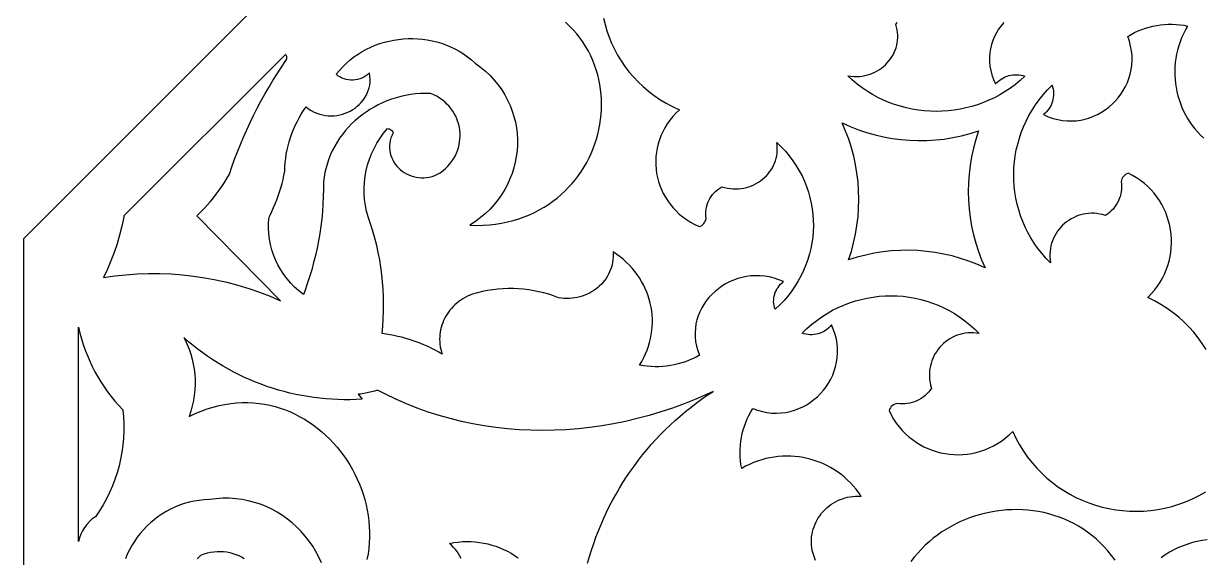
# Model space of a CAD drawing. Extents: x -350 to 350, y -250 to 250.
# Drawn here: x -294 to -208, y 53.5 to 92.5 of the extents above; entities that cross this region are included whole.
import ezdxf

# ---------------------------------------------------------------- set-up
doc = ezdxf.new("R2010")
doc.units = 0
doc.layers.add('BITMAP_LAYER', color=18, linetype='CONTINUOUS')
doc.layers.add('LAYER_2', color=174, linetype='CONTINUOUS')

msp = doc.modelspace()

# ---------------------------------------------------------------- linework, layer by layer
at = {"layer": 'BITMAP_LAYER'}
for points in [[(-251.688, 92.897), (-251.58, 92.429), (-251.448, 91.967), (-251.29, 91.512), (-251.108, 91.065), (-250.902, 90.628), (-250.672, 90.2), (-250.418, 89.784), (-250.141, 89.38), (-249.842, 88.989), (-249.519, 88.612), (-249.174, 88.25), (-248.808, 87.904), (-248.419, 87.575), (-248.009, 87.264), (-247.578, 86.972), (-247.126, 86.7), (-246.654, 86.448), (-246.161, 86.219), (-246.416, 85.974), (-246.65, 85.718), (-246.863, 85.454), (-247.055, 85.181), (-247.228, 84.901), (-247.38, 84.614), (-247.512, 84.322), (-247.624, 84.025), (-247.716, 83.724), (-247.789, 83.419), (-247.843, 83.113), (-247.877, 82.805), (-247.892, 82.496), (-247.887, 82.188), (-247.864, 81.882), (-247.823, 81.577), (-247.762, 81.275), (-247.683, 80.977), (-247.586, 80.684), (-247.471, 80.396), (-247.338, 80.115), (-247.187, 79.84), (-247.018, 79.574), (-246.832, 79.317), (-246.628, 79.07), (-246.407, 78.834), (-246.168, 78.609), (-245.913, 78.396), (-245.641, 78.197), (-245.352, 78.012), (-245.047, 77.842), (-244.725, 77.688), (-244.626, 77.727), (-244.536, 77.778), (-244.454, 77.839), (-244.382, 77.911), (-244.321, 77.99), (-244.273, 78.078), (-244.237, 78.171), (-244.215, 78.27), (-244.236, 78.442), (-244.244, 78.613), (-244.238, 78.784), (-244.219, 78.952), (-244.187, 79.118), (-244.142, 79.281), (-244.085, 79.44), (-244.016, 79.594), (-243.935, 79.744), (-243.843, 79.888), (-243.74, 80.025), (-243.626, 80.156), (-243.502, 80.279), (-243.367, 80.394), (-243.223, 80.5), (-243.069, 80.596), (-242.863, 80.538), (-242.658, 80.493), (-242.454, 80.463), (-242.251, 80.445), (-242.05, 80.441), (-241.851, 80.45), (-241.655, 80.471), (-241.462, 80.503), (-241.273, 80.547), (-241.088, 80.603), (-240.908, 80.669), (-240.733, 80.745), (-240.564, 80.831), (-240.401, 80.927), (-240.244, 81.032), (-240.095, 81.145), (-239.953, 81.267), (-239.82, 81.397), (-239.695, 81.535), (-239.578, 81.68), (-239.472, 81.831), (-239.375, 81.989), (-239.289, 82.154), (-239.214, 82.323), (-239.15, 82.498), (-239.099, 82.678), (-239.059, 82.863), (-239.033, 83.051), (-239.019, 83.244), (-239.02, 83.439), (-239.035, 83.638), (-239.065, 83.839), (-238.737, 83.52), (-238.43, 83.19), (-238.145, 82.848), (-237.881, 82.496), (-237.639, 82.134), (-237.418, 81.763), (-237.219, 81.385), (-237.041, 80.999), (-236.885, 80.606), (-236.75, 80.209), (-236.636, 79.806), (-236.544, 79.399), (-236.473, 78.989), (-236.423, 78.577), (-236.395, 78.163), (-236.388, 77.748), (-236.403, 77.334), (-236.439, 76.92), (-236.496, 76.507), (-236.574, 76.098), (-236.674, 75.691), (-236.796, 75.288), (-236.938, 74.89), (-237.102, 74.498), (-237.287, 74.112), (-237.494, 73.733), (-237.721, 73.362), (-237.97, 73), (-238.24, 72.648), (-238.532, 72.306), (-238.845, 71.975), (-239.179, 71.657), (-239.224, 71.793), (-239.256, 71.931), (-239.278, 72.07), (-239.287, 72.209), (-239.285, 72.348), (-239.272, 72.485), (-239.248, 72.621), (-239.212, 72.755), (-239.166, 72.886), (-239.11, 73.014), (-239.043, 73.137), (-238.967, 73.256), (-238.88, 73.37), (-238.783, 73.477), (-238.677, 73.579), (-238.562, 73.673), (-238.905, 73.815), (-239.25, 73.929), (-239.594, 74.014), (-239.937, 74.071), (-240.277, 74.102), (-240.614, 74.108), (-240.947, 74.089), (-241.274, 74.046), (-241.594, 73.98), (-241.907, 73.892), (-242.211, 73.784), (-242.505, 73.655), (-242.788, 73.508), (-243.059, 73.342), (-243.317, 73.159), (-243.562, 72.959), (-243.791, 72.745), (-244.004, 72.515), (-244.2, 72.273), (-244.377, 72.017), (-244.535, 71.75), (-244.673, 71.472), (-244.789, 71.185), (-244.883, 70.888), (-244.954, 70.583), (-244.999, 70.272), (-245.019, 69.954), (-245.012, 69.631), (-244.978, 69.304), (-244.914, 68.973), (-244.821, 68.64), (-244.697, 68.306), (-244.945, 68.169), (-245.199, 68.044), (-245.458, 67.931), (-245.722, 67.83), (-245.99, 67.741), (-246.261, 67.664), (-246.536, 67.6), (-246.813, 67.548), (-247.092, 67.509), (-247.373, 67.482), (-247.656, 67.468), (-247.939, 67.466), (-248.222, 67.478), (-248.505, 67.502), (-248.787, 67.539), (-249.068, 67.589), (-248.908, 67.856), (-248.763, 68.126), (-248.633, 68.401), (-248.519, 68.679), (-248.419, 68.959), (-248.335, 69.242), (-248.265, 69.527), (-248.21, 69.813), (-248.169, 70.1), (-248.143, 70.388), (-248.132, 70.675), (-248.134, 70.962), (-248.151, 71.248), (-248.182, 71.532), (-248.226, 71.814), (-248.285, 72.094), (-248.357, 72.371), (-248.442, 72.644), (-248.541, 72.914), (-248.654, 73.179), (-248.779, 73.439), (-248.918, 73.694), (-249.07, 73.942), (-249.234, 74.185), (-249.412, 74.421), (-249.602, 74.649), (-249.804, 74.87), (-250.019, 75.082), (-250.247, 75.286), (-250.486, 75.48), (-250.738, 75.665), (-251.002, 75.839), (-250.993, 75.646), (-250.996, 75.456), (-251.011, 75.268), (-251.038, 75.084), (-251.075, 74.904), (-251.124, 74.727), (-251.183, 74.555), (-251.251, 74.387), (-251.33, 74.224), (-251.418, 74.066), (-251.515, 73.913), (-251.62, 73.767), (-251.734, 73.626), (-251.856, 73.491), (-251.985, 73.364), (-252.121, 73.243), (-252.264, 73.129), (-252.414, 73.023), (-252.57, 72.925), (-252.731, 72.835), (-252.898, 72.753), (-253.069, 72.68), (-253.246, 72.617), (-253.426, 72.562), (-253.611, 72.517), (-253.799, 72.483), (-253.991, 72.458), (-254.185, 72.444), (-254.381, 72.441), (-254.58, 72.449), (-254.781, 72.468), (-254.982, 72.5), (-255.335, 72.631), (-255.691, 72.748), (-256.052, 72.851), (-256.416, 72.939), (-256.784, 73.013), (-257.154, 73.072), (-257.526, 73.117), (-257.899, 73.148), (-258.274, 73.164), (-258.65, 73.166), (-259.025, 73.152), (-259.401, 73.125), (-259.775, 73.082), (-260.149, 73.025), (-260.52, 72.954), (-260.89, 72.867), (-261.081, 72.814), (-261.266, 72.752), (-261.446, 72.682), (-261.62, 72.604), (-261.789, 72.518), (-261.951, 72.424), (-262.107, 72.324), (-262.257, 72.216), (-262.4, 72.102), (-262.536, 71.982), (-262.666, 71.856), (-262.788, 71.724), (-262.903, 71.587), (-263.011, 71.445), (-263.11, 71.298), (-263.202, 71.147), (-263.286, 70.992), (-263.362, 70.833), (-263.43, 70.671), (-263.488, 70.506), (-263.539, 70.337), (-263.58, 70.167), (-263.612, 69.994), (-263.635, 69.819), (-263.648, 69.642), (-263.652, 69.465), (-263.646, 69.286), (-263.63, 69.107), (-263.604, 68.927), (-263.568, 68.748), (-263.521, 68.568), (-263.464, 68.389), (-263.715, 68.535), (-263.969, 68.674), (-264.228, 68.806), (-264.49, 68.931), (-264.755, 69.049), (-265.024, 69.16), (-265.295, 69.265), (-265.57, 69.362), (-265.847, 69.452), (-266.127, 69.535), (-266.41, 69.611), (-266.694, 69.679), (-266.981, 69.74), (-267.27, 69.794), (-267.561, 69.84), (-267.853, 69.879), (-267.8, 70.42), (-267.762, 70.96), (-267.74, 71.501), (-267.734, 72.041), (-267.743, 72.581), (-267.768, 73.12), (-267.809, 73.658), (-267.864, 74.195), (-267.936, 74.729), (-268.022, 75.262), (-268.124, 75.792), (-268.242, 76.319), (-268.374, 76.844), (-268.522, 77.365), (-268.685, 77.883), (-268.864, 78.397), (-268.981, 78.817), (-269.069, 79.24), (-269.129, 79.666), (-269.161, 80.092), (-269.165, 80.518), (-269.142, 80.943), (-269.091, 81.365), (-269.014, 81.783), (-268.909, 82.196), (-268.778, 82.604), (-268.621, 83.003), (-268.438, 83.394), (-268.229, 83.776), (-267.994, 84.146), (-267.735, 84.504), (-267.45, 84.849), (-267.383, 84.836), (-267.318, 84.816), (-267.258, 84.788), (-267.202, 84.754), (-267.15, 84.713), (-267.105, 84.667), (-267.065, 84.615), (-267.033, 84.558), (-267.126, 84.365), (-267.2, 84.172), (-267.254, 83.98), (-267.29, 83.789), (-267.307, 83.601), (-267.308, 83.416), (-267.291, 83.234), (-267.259, 83.056), (-267.212, 82.883), (-267.15, 82.715), (-267.075, 82.553), (-266.987, 82.398), (-266.886, 82.25), (-266.775, 82.109), (-266.652, 81.977), (-266.519, 81.854), (-266.377, 81.741), (-266.227, 81.638), (-266.068, 81.546), (-265.902, 81.465), (-265.73, 81.396), (-265.552, 81.34), (-265.369, 81.298), (-265.182, 81.269), (-264.992, 81.255), (-264.798, 81.257), (-264.602, 81.274), (-264.405, 81.307), (-264.208, 81.358), (-264.01, 81.427), (-263.813, 81.513), (-263.618, 81.619), (-263.417, 81.77), (-263.231, 81.929), (-263.06, 82.097), (-262.905, 82.273), (-262.764, 82.456), (-262.639, 82.645), (-262.528, 82.839), (-262.431, 83.038), (-262.35, 83.242), (-262.283, 83.449), (-262.23, 83.658), (-262.192, 83.87), (-262.168, 84.082), (-262.158, 84.296), (-262.163, 84.509), (-262.181, 84.721), (-262.214, 84.932), (-262.26, 85.14), (-262.32, 85.345), (-262.393, 85.547), (-262.48, 85.744), (-262.581, 85.936), (-262.695, 86.122), (-262.823, 86.301), (-262.963, 86.473), (-263.117, 86.637), (-263.284, 86.792), (-263.464, 86.938), (-263.657, 87.073), (-263.863, 87.198), (-264.081, 87.311), (-264.312, 87.412), (-264.685, 87.415), (-265.053, 87.402), (-265.418, 87.372), (-265.777, 87.325), (-266.132, 87.263), (-266.481, 87.185), (-266.824, 87.092), (-267.161, 86.985), (-267.491, 86.863), (-267.813, 86.727), (-268.128, 86.577), (-268.434, 86.414), (-268.732, 86.239), (-269.021, 86.051), (-269.299, 85.85), (-269.568, 85.638), (-269.826, 85.415), (-270.074, 85.18), (-270.31, 84.935), (-270.534, 84.68), (-270.745, 84.414), (-270.944, 84.14), (-271.13, 83.856), (-271.301, 83.563), (-271.459, 83.262), (-271.602, 82.953), (-271.73, 82.637), (-271.843, 82.313), (-271.939, 81.982), (-272.02, 81.645), (-272.083, 81.301), (-272.129, 80.952), (-272.127, 80.411), (-272.139, 79.871), (-272.165, 79.331), (-272.203, 78.792), (-272.255, 78.254), (-272.32, 77.718), (-272.398, 77.183), (-272.489, 76.65), (-272.593, 76.119), (-272.711, 75.591), (-272.841, 75.064), (-272.984, 74.541), (-273.14, 74.02), (-273.309, 73.503), (-273.491, 72.989), (-273.589, 72.733), (-273.918, 72.996), (-274.227, 73.275), (-274.514, 73.571), (-274.78, 73.881), (-275.023, 74.206), (-275.244, 74.544), (-275.442, 74.893), (-275.616, 75.253), (-275.765, 75.623), (-275.891, 76.001), (-275.991, 76.386), (-276.065, 76.778), (-276.113, 77.175), (-276.135, 77.575), (-276.13, 77.979), (-276.097, 78.385), (-276.025, 78.521), (-275.888, 78.798), (-275.759, 79.079), (-275.638, 79.362), (-275.524, 79.649), (-275.419, 79.939), (-275.321, 80.232), (-275.231, 80.528), (-275.149, 80.826), (-275.075, 81.127), (-275.01, 81.43), (-274.953, 81.736), (-274.941, 82.048), (-274.917, 82.359), (-274.882, 82.669), (-274.835, 82.977), (-274.776, 83.283), (-274.706, 83.586), (-274.625, 83.887), (-274.532, 84.185), (-274.428, 84.48), (-274.313, 84.771), (-274.188, 85.058), (-274.051, 85.342), (-273.903, 85.621), (-273.745, 85.895), (-273.576, 86.165), (-273.397, 86.429), (-273.207, 86.284), (-273.012, 86.158), (-272.812, 86.051), (-272.609, 85.962), (-272.402, 85.89), (-272.193, 85.835), (-271.982, 85.797), (-271.771, 85.775), (-271.56, 85.769), (-271.351, 85.778), (-271.143, 85.802), (-270.939, 85.84), (-270.738, 85.891), (-270.542, 85.957), (-270.351, 86.035), (-270.167, 86.126), (-269.989, 86.229), (-269.82, 86.343), (-269.659, 86.469), (-269.509, 86.605), (-269.369, 86.751), (-269.24, 86.908), (-269.123, 87.073), (-269.02, 87.247), (-268.931, 87.43), (-268.856, 87.621), (-268.797, 87.819), (-268.755, 88.024), (-268.73, 88.236), (-268.723, 88.454), (-268.736, 88.677), (-268.768, 88.906), (-268.895, 88.788), (-269.03, 88.685), (-269.174, 88.597), (-269.324, 88.523), (-269.48, 88.465), (-269.64, 88.421), (-269.803, 88.392), (-269.968, 88.378), (-270.134, 88.379), (-270.298, 88.395), (-270.461, 88.426), (-270.621, 88.472), (-270.776, 88.534), (-270.925, 88.61), (-271.067, 88.703), (-271.201, 88.81), (-270.965, 89.094), (-270.716, 89.362), (-270.455, 89.614), (-270.182, 89.85), (-269.899, 90.069), (-269.605, 90.273), (-269.303, 90.459), (-268.993, 90.63), (-268.675, 90.783), (-268.35, 90.921), (-268.02, 91.041), (-267.684, 91.145), (-267.343, 91.232), (-266.999, 91.302), (-266.652, 91.356), (-266.303, 91.392), (-265.953, 91.412), (-265.602, 91.414), (-265.251, 91.399), (-264.901, 91.368), (-264.553, 91.318), (-264.208, 91.252), (-263.865, 91.168), (-263.527, 91.067), (-263.193, 90.948), (-262.865, 90.812), (-262.543, 90.658), (-262.229, 90.486), (-261.922, 90.297), (-261.624, 90.09), (-261.335, 89.865), (-261.056, 89.622), (-260.669, 89.335), (-260.308, 89.032), (-259.973, 88.712), (-259.664, 88.377), (-259.381, 88.029), (-259.124, 87.668), (-258.894, 87.296), (-258.689, 86.914), (-258.51, 86.523), (-258.356, 86.125), (-258.229, 85.719), (-258.128, 85.309), (-258.052, 84.894), (-258.002, 84.476), (-257.977, 84.056), (-257.978, 83.636), (-258.005, 83.216), (-258.057, 82.798), (-258.135, 82.383), (-258.238, 81.971), (-258.367, 81.566), (-258.521, 81.166), (-258.7, 80.774), (-258.905, 80.391), (-259.135, 80.018), (-259.39, 79.657), (-259.671, 79.307), (-259.976, 78.971), (-260.307, 78.65), (-260.662, 78.345), (-261.043, 78.057), (-261.449, 77.787), (-260.963, 77.779), (-260.488, 77.791), (-260.025, 77.822), (-259.573, 77.873), (-259.132, 77.943), (-258.703, 78.031), (-258.286, 78.136), (-257.881, 78.258), (-257.487, 78.397), (-257.106, 78.551), (-256.737, 78.72), (-256.381, 78.904), (-256.037, 79.103), (-255.705, 79.314), (-255.387, 79.539), (-255.081, 79.776), (-254.788, 80.025), (-254.508, 80.285), (-254.242, 80.556), (-253.988, 80.836), (-253.749, 81.127), (-253.522, 81.426), (-253.31, 81.734), (-253.111, 82.049), (-252.926, 82.372), (-252.756, 82.701), (-252.599, 83.037), (-252.457, 83.378), (-252.329, 83.724), (-252.216, 84.074), (-252.117, 84.429), (-252.033, 84.786), (-251.965, 85.147), (-251.911, 85.509), (-251.872, 85.873), (-251.849, 86.238), (-251.84, 86.603), (-251.848, 86.969), (-251.871, 87.333), (-251.91, 87.697), (-251.965, 88.058), (-252.035, 88.417), (-252.122, 88.773), (-252.225, 89.125), (-252.345, 89.474), (-252.481, 89.817), (-252.633, 90.156), (-252.802, 90.488), (-252.988, 90.814), (-253.191, 91.134), (-253.412, 91.445), (-253.649, 91.749), (-253.903, 92.044), (-254.176, 92.329), (-254.465, 92.605)], [(-222.504, 92.59), (-222.701, 92.348), (-222.879, 92.094), (-223.039, 91.828), (-223.178, 91.552), (-223.297, 91.266), (-223.393, 90.972), (-223.466, 90.671), (-223.515, 90.363), (-223.539, 90.049), (-223.537, 89.731), (-223.508, 89.409), (-223.451, 89.085), (-223.364, 88.759), (-223.248, 88.433), (-223.101, 88.107), (-223, 88.215), (-222.891, 88.314), (-222.776, 88.404), (-222.655, 88.484), (-222.528, 88.556), (-222.397, 88.617), (-222.261, 88.669), (-222.122, 88.711), (-221.979, 88.743), (-221.835, 88.764), (-221.689, 88.775), (-221.542, 88.775), (-221.395, 88.765), (-221.248, 88.743), (-221.102, 88.711), (-220.958, 88.667), (-221.3, 88.355), (-221.653, 88.064), (-222.019, 87.792), (-222.395, 87.541), (-222.781, 87.31), (-223.177, 87.099), (-223.58, 86.909), (-223.991, 86.738), (-224.408, 86.588), (-224.831, 86.458), (-225.259, 86.348), (-225.691, 86.258), (-226.127, 86.188), (-226.564, 86.139), (-227.003, 86.109), (-227.442, 86.1), (-227.882, 86.111), (-228.32, 86.142), (-228.756, 86.194), (-229.189, 86.265), (-229.619, 86.357), (-230.044, 86.468), (-230.464, 86.6), (-230.878, 86.752), (-231.285, 86.924), (-231.684, 87.117), (-232.074, 87.329), (-232.455, 87.562), (-232.825, 87.814), (-233.184, 88.087), (-233.531, 88.38), (-233.865, 88.693), (-233.652, 88.663), (-233.442, 88.647), (-233.235, 88.644), (-233.031, 88.654), (-232.831, 88.677), (-232.635, 88.713), (-232.444, 88.76), (-232.258, 88.818), (-232.077, 88.887), (-231.902, 88.966), (-231.734, 89.056), (-231.572, 89.155), (-231.417, 89.263), (-231.27, 89.379), (-231.131, 89.504), (-231, 89.636), (-230.878, 89.776), (-230.765, 89.922), (-230.662, 90.075), (-230.569, 90.234), (-230.486, 90.398), (-230.414, 90.568), (-230.354, 90.741), (-230.305, 90.919), (-230.268, 91.101), (-230.244, 91.286), (-230.233, 91.473), (-230.235, 91.663), (-230.251, 91.855), (-230.281, 92.048), (-230.326, 92.243), (-230.385, 92.437), (-230.282, 92.581)], [(-207.742, 68.728), (-208.019, 69.158), (-208.319, 69.574), (-208.641, 69.975), (-208.986, 70.36), (-209.353, 70.727), (-209.741, 71.077), (-210.151, 71.408), (-210.582, 71.719), (-211.034, 72.008), (-211.506, 72.275), (-211.999, 72.519), (-211.744, 72.78), (-211.511, 73.051), (-211.297, 73.333), (-211.105, 73.623), (-210.933, 73.921), (-210.78, 74.225), (-210.648, 74.536), (-210.536, 74.852), (-210.444, 75.173), (-210.371, 75.496), (-210.318, 75.822), (-210.284, 76.15), (-210.269, 76.477), (-210.273, 76.805), (-210.296, 77.131), (-210.338, 77.455), (-210.398, 77.776), (-210.477, 78.093), (-210.574, 78.405), (-210.689, 78.711), (-210.822, 79.01), (-210.973, 79.302), (-211.142, 79.585), (-211.329, 79.858), (-211.532, 80.121), (-211.754, 80.372), (-211.992, 80.611), (-212.247, 80.837), (-212.519, 81.049), (-212.808, 81.246), (-213.113, 81.426), (-213.435, 81.59), (-213.534, 81.549), (-213.624, 81.495), (-213.706, 81.43), (-213.778, 81.354), (-213.839, 81.269), (-213.888, 81.176), (-213.924, 81.077), (-213.945, 80.972), (-213.924, 80.789), (-213.916, 80.607), (-213.922, 80.425), (-213.941, 80.246), (-213.973, 80.07), (-214.018, 79.897), (-214.075, 79.728), (-214.144, 79.563), (-214.225, 79.404), (-214.317, 79.251), (-214.42, 79.105), (-214.534, 78.966), (-214.659, 78.836), (-214.793, 78.713), (-214.937, 78.601), (-215.091, 78.498), (-215.297, 78.561), (-215.502, 78.608), (-215.706, 78.64), (-215.909, 78.659), (-216.111, 78.663), (-216.309, 78.654), (-216.506, 78.632), (-216.698, 78.597), (-216.887, 78.55), (-217.072, 78.491), (-217.252, 78.421), (-217.427, 78.34), (-217.596, 78.248), (-217.759, 78.147), (-217.916, 78.035), (-218.065, 77.914), (-218.207, 77.785), (-218.341, 77.646), (-218.466, 77.5), (-218.582, 77.346), (-218.688, 77.185), (-218.785, 77.017), (-218.871, 76.842), (-218.946, 76.662), (-219.01, 76.475), (-219.062, 76.284), (-219.101, 76.088), (-219.128, 75.888), (-219.141, 75.683), (-219.14, 75.475), (-219.125, 75.264), (-219.096, 75.05), (-219.424, 75.389), (-219.73, 75.74), (-220.015, 76.104), (-220.279, 76.478), (-220.521, 76.863), (-220.742, 77.257), (-220.941, 77.66), (-221.119, 78.07), (-221.276, 78.487), (-221.411, 78.91), (-221.524, 79.339), (-221.617, 79.771), (-221.688, 80.207), (-221.737, 80.645), (-221.765, 81.085), (-221.772, 81.526), (-221.757, 81.967), (-221.722, 82.408), (-221.664, 82.846), (-221.586, 83.282), (-221.486, 83.714), (-221.365, 84.143), (-221.222, 84.566), (-221.058, 84.983), (-220.873, 85.393), (-220.667, 85.796), (-220.439, 86.19), (-220.19, 86.575), (-219.92, 86.95), (-219.628, 87.314), (-219.316, 87.665), (-218.982, 88.004), (-218.937, 87.859), (-218.904, 87.712), (-218.883, 87.565), (-218.873, 87.417), (-218.875, 87.269), (-218.888, 87.123), (-218.913, 86.978), (-218.948, 86.836), (-218.994, 86.697), (-219.05, 86.561), (-219.117, 86.43), (-219.194, 86.303), (-219.28, 86.183), (-219.377, 86.068), (-219.483, 85.96), (-219.598, 85.86), (-219.255, 85.709), (-218.91, 85.588), (-218.566, 85.498), (-218.223, 85.437), (-217.883, 85.404), (-217.546, 85.398), (-217.213, 85.418), (-216.886, 85.464), (-216.566, 85.534), (-216.253, 85.627), (-215.95, 85.742), (-215.656, 85.879), (-215.372, 86.036), (-215.101, 86.212), (-214.843, 86.407), (-214.599, 86.619), (-214.369, 86.847), (-214.156, 87.091), (-213.961, 87.349), (-213.783, 87.621), (-213.625, 87.905), (-213.487, 88.2), (-213.371, 88.506), (-213.277, 88.821), (-213.207, 89.145), (-213.161, 89.477), (-213.141, 89.815), (-213.148, 90.158), (-213.182, 90.506), (-213.246, 90.858), (-213.339, 91.212), (-213.463, 91.568), (-213.215, 91.713), (-212.961, 91.846), (-212.702, 91.966), (-212.438, 92.074), (-212.17, 92.168), (-211.899, 92.249), (-211.624, 92.318), (-211.347, 92.373), (-211.068, 92.415), (-210.787, 92.443), (-210.505, 92.458), (-210.222, 92.46), (-209.938, 92.448), (-209.655, 92.422), (-209.373, 92.383), (-209.092, 92.329), (-209.252, 92.046), (-209.397, 91.758), (-209.527, 91.466), (-209.641, 91.171), (-209.741, 90.873), (-209.825, 90.572), (-209.895, 90.269), (-209.95, 89.965), (-209.991, 89.659), (-210.017, 89.354), (-210.029, 89.048), (-210.026, 88.743), (-210.009, 88.439), (-209.979, 88.137), (-209.934, 87.837), (-209.876, 87.539), (-209.804, 87.245), (-209.718, 86.954), (-209.619, 86.668), (-209.506, 86.386), (-209.381, 86.109), (-209.242, 85.838), (-209.09, 85.573), (-208.926, 85.316), (-208.748, 85.065), (-208.558, 84.822), (-208.356, 84.587), (-208.141, 84.362), (-207.913, 84.145)], [(-236.227, 53.33), (-236.348, 53.689), (-236.483, 54.044), (-236.514, 54.247), (-236.532, 54.449), (-236.538, 54.649), (-236.533, 54.846), (-236.516, 55.041), (-236.488, 55.232), (-236.449, 55.421), (-236.399, 55.605), (-236.34, 55.786), (-236.27, 55.962), (-236.191, 56.134), (-236.103, 56.3), (-236.006, 56.461), (-235.9, 56.616), (-235.786, 56.765), (-235.664, 56.907), (-235.535, 57.043), (-235.398, 57.171), (-235.254, 57.291), (-235.104, 57.404), (-234.947, 57.508), (-234.784, 57.604), (-234.616, 57.69), (-234.443, 57.767), (-234.264, 57.834), (-234.081, 57.891), (-233.893, 57.938), (-233.702, 57.974), (-233.506, 57.998), (-233.308, 58.011), (-233.106, 58.012), (-232.901, 58.001), (-233.083, 58.268), (-233.276, 58.522), (-233.479, 58.765), (-233.692, 58.995), (-233.915, 59.214), (-234.146, 59.42), (-234.386, 59.613), (-234.634, 59.794), (-234.889, 59.962), (-235.151, 60.117), (-235.42, 60.259), (-235.694, 60.389), (-235.973, 60.504), (-236.258, 60.607), (-236.546, 60.696), (-236.839, 60.772), (-237.135, 60.834), (-237.433, 60.882), (-237.734, 60.916), (-238.037, 60.936), (-238.34, 60.942), (-238.645, 60.933), (-238.95, 60.911), (-239.254, 60.873), (-239.558, 60.821), (-239.861, 60.755), (-240.161, 60.673), (-240.46, 60.577), (-240.755, 60.465), (-241.047, 60.338), (-241.335, 60.196), (-241.619, 60.038), (-241.67, 60.321), (-241.706, 60.604), (-241.728, 60.889), (-241.737, 61.173), (-241.733, 61.457), (-241.714, 61.74), (-241.683, 62.022), (-241.638, 62.302), (-241.58, 62.58), (-241.509, 62.854), (-241.425, 63.126), (-241.328, 63.394), (-241.218, 63.657), (-241.096, 63.916), (-240.96, 64.169), (-240.813, 64.417), (-240.46, 64.288), (-240.108, 64.191), (-239.758, 64.123), (-239.412, 64.085), (-239.07, 64.074), (-238.733, 64.09), (-238.402, 64.133), (-238.079, 64.2), (-237.764, 64.29), (-237.458, 64.404), (-237.162, 64.539), (-236.877, 64.694), (-236.605, 64.87), (-236.345, 65.063), (-236.1, 65.274), (-235.87, 65.502), (-235.656, 65.745), (-235.459, 66.002), (-235.281, 66.272), (-235.121, 66.555), (-234.982, 66.848), (-234.863, 67.152), (-234.767, 67.465), (-234.694, 67.785), (-234.645, 68.113), (-234.621, 68.446), (-234.623, 68.785), (-234.652, 69.127), (-234.71, 69.472), (-234.796, 69.818), (-234.912, 70.165), (-235.059, 70.512), (-235.16, 70.397), (-235.269, 70.292), (-235.384, 70.196), (-235.505, 70.11), (-235.632, 70.034), (-235.764, 69.969), (-235.899, 69.914), (-236.039, 69.869), (-236.181, 69.836), (-236.325, 69.813), (-236.471, 69.801), (-236.618, 69.801), (-236.765, 69.812), (-236.912, 69.835), (-237.058, 69.869), (-237.202, 69.916), (-236.861, 70.248), (-236.507, 70.558), (-236.141, 70.846), (-235.765, 71.113), (-235.379, 71.359), (-234.984, 71.583), (-234.58, 71.786), (-234.169, 71.967), (-233.752, 72.127), (-233.329, 72.265), (-232.901, 72.382), (-232.469, 72.478), (-232.034, 72.552), (-231.596, 72.605), (-231.157, 72.636), (-230.718, 72.646), (-230.279, 72.634), (-229.84, 72.601), (-229.404, 72.546), (-228.971, 72.47), (-228.541, 72.373), (-228.116, 72.254), (-227.696, 72.114), (-227.282, 71.952), (-226.875, 71.769), (-226.476, 71.565), (-226.086, 71.339), (-225.705, 71.091), (-225.335, 70.823), (-224.976, 70.532), (-224.629, 70.221), (-224.296, 69.888), (-224.508, 69.92), (-224.718, 69.937), (-224.926, 69.94), (-225.129, 69.929), (-225.329, 69.905), (-225.525, 69.867), (-225.716, 69.818), (-225.902, 69.756), (-226.083, 69.682), (-226.258, 69.598), (-226.427, 69.503), (-226.588, 69.397), (-226.743, 69.283), (-226.89, 69.159), (-227.029, 69.026), (-227.16, 68.885), (-227.282, 68.737), (-227.395, 68.581), (-227.498, 68.418), (-227.591, 68.25), (-227.674, 68.075), (-227.746, 67.895), (-227.806, 67.71), (-227.855, 67.521), (-227.892, 67.328), (-227.916, 67.131), (-227.927, 66.932), (-227.925, 66.73), (-227.909, 66.526), (-227.879, 66.32), (-227.834, 66.114), (-227.775, 65.907), (-227.879, 65.754), (-227.992, 65.61), (-228.115, 65.476), (-228.247, 65.353), (-228.387, 65.24), (-228.534, 65.138), (-228.687, 65.047), (-228.846, 64.968), (-229.011, 64.901), (-229.18, 64.845), (-229.353, 64.802), (-229.529, 64.772), (-229.707, 64.755), (-229.888, 64.751), (-230.07, 64.761), (-230.252, 64.784), (-230.357, 64.763), (-230.456, 64.728), (-230.549, 64.68), (-230.634, 64.62), (-230.71, 64.549), (-230.776, 64.468), (-230.831, 64.377), (-230.873, 64.279), (-230.714, 63.954), (-230.537, 63.645), (-230.344, 63.353), (-230.136, 63.078), (-229.914, 62.819), (-229.678, 62.578), (-229.43, 62.353), (-229.171, 62.145), (-228.9, 61.955), (-228.621, 61.783), (-228.332, 61.628), (-228.035, 61.491), (-227.732, 61.372), (-227.422, 61.271), (-227.107, 61.188), (-226.788, 61.124), (-226.466, 61.079), (-226.141, 61.052), (-225.815, 61.044), (-225.488, 61.056), (-225.161, 61.086), (-224.836, 61.136), (-224.513, 61.206), (-224.193, 61.295), (-223.877, 61.404), (-223.565, 61.533), (-223.26, 61.683), (-222.961, 61.852), (-222.67, 62.042), (-222.388, 62.253), (-222.115, 62.485), (-221.852, 62.737), (-221.615, 62.24), (-221.354, 61.763), (-221.07, 61.307), (-220.766, 60.871), (-220.441, 60.456), (-220.096, 60.062), (-219.734, 59.69), (-219.354, 59.339), (-218.958, 59.011), (-218.547, 58.706), (-218.122, 58.423), (-217.684, 58.164), (-217.234, 57.928), (-216.773, 57.716), (-216.301, 57.528), (-215.821, 57.365), (-215.334, 57.226), (-214.839, 57.112), (-214.338, 57.024), (-213.833, 56.962), (-213.324, 56.926), (-212.812, 56.916), (-212.299, 56.933), (-211.785, 56.977), (-211.271, 57.049), (-210.759, 57.148), (-210.249, 57.275), (-209.743, 57.43), (-209.241, 57.614), (-208.745, 57.827), (-208.256, 58.07), (-207.774, 58.341)], [(-272.264, 53.16), (-272.457, 53.577), (-272.673, 53.98), (-272.911, 54.369), (-273.17, 54.743), (-273.449, 55.1), (-273.748, 55.44), (-274.065, 55.761), (-274.399, 56.064), (-274.751, 56.346), (-275.118, 56.607), (-275.5, 56.847), (-275.897, 57.063), (-276.306, 57.256), (-276.728, 57.424), (-277.162, 57.567), (-277.606, 57.682), (-278.06, 57.77), (-278.523, 57.83), (-278.994, 57.86), (-279.472, 57.86), (-279.956, 57.829), (-280.446, 57.766), (-280.826, 57.748), (-281.2, 57.71), (-281.567, 57.651), (-281.927, 57.572), (-282.279, 57.474), (-282.622, 57.357), (-282.957, 57.222), (-283.282, 57.069), (-283.598, 56.9), (-283.903, 56.715), (-284.197, 56.514), (-284.48, 56.298), (-284.751, 56.067), (-285.01, 55.823), (-285.256, 55.566), (-285.488, 55.296), (-285.707, 55.013), (-285.911, 54.72), (-286.101, 54.416), (-286.275, 54.102), (-286.434, 53.778), (-286.576, 53.445)], [(-214.381, 53.34), (-214.635, 53.687), (-214.901, 54.017), (-215.178, 54.328), (-215.467, 54.622), (-215.767, 54.899), (-216.077, 55.158), (-216.395, 55.399), (-216.723, 55.624), (-217.059, 55.832), (-217.403, 56.022), (-217.753, 56.196), (-218.11, 56.353), (-218.472, 56.493), (-218.84, 56.617), (-219.212, 56.725), (-219.588, 56.816), (-219.968, 56.891), (-220.35, 56.951), (-220.735, 56.994), (-221.12, 57.021), (-221.507, 57.033), (-221.895, 57.029), (-222.281, 57.01), (-222.667, 56.975), (-223.052, 56.925), (-223.434, 56.861), (-223.814, 56.781), (-224.191, 56.686), (-224.563, 56.576), (-224.931, 56.452), (-225.294, 56.313), (-225.651, 56.16), (-226.002, 55.993), (-226.346, 55.811), (-226.682, 55.615), (-227.011, 55.406), (-227.33, 55.182), (-227.64, 54.945), (-227.941, 54.694), (-228.23, 54.429), (-228.509, 54.152), (-228.776, 53.861), (-229.03, 53.556), (-229.272, 53.239)], [(-262.086, 53.459), (-262.174, 53.633), (-262.274, 53.803), (-262.383, 53.968), (-262.504, 54.128), (-262.635, 54.282), (-262.777, 54.43), (-262.929, 54.571), (-262.611, 54.63), (-262.294, 54.672), (-261.978, 54.698), (-261.663, 54.708), (-261.351, 54.703), (-261.041, 54.682), (-260.735, 54.646), (-260.431, 54.596), (-260.132, 54.53), (-259.836, 54.451), (-259.546, 54.358), (-259.26, 54.25), (-258.981, 54.13), (-258.707, 53.997), (-258.44, 53.85), (-258.18, 53.692), (-257.927, 53.521)], [(-207.666, 54.823), (-208.026, 54.777), (-208.383, 54.711), (-208.736, 54.626), (-209.084, 54.523), (-209.426, 54.401), (-209.762, 54.261), (-210.09, 54.103), (-210.41, 53.927), (-210.721, 53.733), (-211.023, 53.522)], [(-281.339, 53.439), (-281.073, 53.708), (-280.834, 53.799), (-280.595, 53.872), (-280.355, 53.927), (-280.117, 53.964), (-279.879, 53.984), (-279.644, 53.987), (-279.412, 53.974), (-279.182, 53.945), (-278.957, 53.901), (-278.735, 53.842), (-278.519, 53.769), (-278.309, 53.682), (-278.105, 53.582), (-277.907, 53.469)]]:
    msp.add_lwpolyline(points, dxfattribs=at)
for points in [[(-286.682, 78.465), (-286.697, 78.375), (-286.833, 77.723), (-286.995, 77.077), (-287.181, 76.438), (-287.392, 75.807), (-287.628, 75.185), (-287.888, 74.573), (-288.172, 73.97), (-287.351, 74.091), (-286.529, 74.182), (-285.706, 74.241), (-284.882, 74.27), (-284.058, 74.269), (-283.235, 74.237), (-282.415, 74.175), (-281.597, 74.083), (-280.783, 73.961), (-279.973, 73.809), (-279.169, 73.627), (-278.371, 73.416), (-277.58, 73.175), (-276.796, 72.904), (-276.022, 72.605), (-275.256, 72.276), (-281.36, 78.47), (-281.309, 78.519), (-281.067, 78.761), (-280.83, 79.01), (-280.6, 79.264), (-280.376, 79.525), (-280.158, 79.791), (-279.946, 80.064), (-279.742, 80.342), (-279.544, 80.626), (-279.352, 80.915), (-279.168, 81.21), (-278.991, 81.51), (-278.804, 82.061), (-278.607, 82.609), (-278.401, 83.152), (-278.185, 83.692), (-277.96, 84.227), (-277.725, 84.759), (-277.481, 85.286), (-277.227, 85.808), (-276.965, 86.326), (-276.693, 86.84), (-276.412, 87.348), (-276.122, 87.852), (-275.822, 88.35), (-275.514, 88.844), (-275.197, 89.332), (-274.871, 89.814), (-274.832, 89.874), (-274.807, 89.935), (-274.794, 89.995), (-274.794, 90.054), (-274.804, 90.11), (-274.824, 90.164), (-274.853, 90.213), (-274.889, 90.256), (-274.89, 90.257)], [(-223.87, 74.675), (-224.456, 74.938), (-225.052, 75.17), (-225.657, 75.373), (-226.269, 75.546), (-226.888, 75.689), (-227.513, 75.802), (-228.142, 75.884), (-228.774, 75.937), (-229.409, 75.959), (-230.044, 75.951), (-230.68, 75.912), (-231.314, 75.843), (-231.946, 75.743), (-232.575, 75.613), (-233.199, 75.452), (-233.818, 75.26), (-233.62, 75.879), (-233.452, 76.504), (-233.315, 77.133), (-233.209, 77.766), (-233.133, 78.402), (-233.088, 79.04), (-233.073, 79.677), (-233.088, 80.314), (-233.133, 80.95), (-233.209, 81.582), (-233.314, 82.21), (-233.45, 82.833), (-233.615, 83.45), (-233.811, 84.059), (-234.036, 84.66), (-234.291, 85.251), (-233.704, 84.989), (-233.108, 84.756), (-232.503, 84.553), (-231.891, 84.381), (-231.272, 84.238), (-230.647, 84.125), (-230.018, 84.042), (-229.386, 83.989), (-228.751, 83.967), (-228.116, 83.975), (-227.481, 84.014), (-226.846, 84.083), (-226.214, 84.183), (-225.585, 84.313), (-224.961, 84.474), (-224.342, 84.667), (-224.54, 84.048), (-224.708, 83.423), (-224.845, 82.793), (-224.951, 82.16), (-225.027, 81.524), (-225.072, 80.887), (-225.087, 80.249), (-225.072, 79.612), (-225.027, 78.977), (-224.951, 78.345), (-224.846, 77.716), (-224.71, 77.094), (-224.545, 76.477), (-224.35, 75.867), (-224.124, 75.267)], [(-289.999, 70.351), (-289.897, 69.925), (-289.781, 69.504), (-289.65, 69.087), (-289.506, 68.677), (-289.348, 68.272), (-289.176, 67.874), (-288.991, 67.483), (-288.792, 67.099), (-288.581, 66.722), (-288.357, 66.353), (-288.12, 65.992), (-287.871, 65.639), (-287.609, 65.296), (-287.336, 64.961), (-287.05, 64.637), (-286.753, 64.322), (-286.705, 63.802), (-286.682, 63.283), (-286.682, 62.765), (-286.706, 62.249), (-286.753, 61.736), (-286.824, 61.226), (-286.918, 60.721), (-287.034, 60.221), (-287.174, 59.728), (-287.335, 59.242), (-287.519, 58.763), (-287.725, 58.293), (-287.952, 57.833), (-288.202, 57.383), (-288.472, 56.944), (-288.764, 56.517), (-288.993, 56.351), (-289.203, 56.164), (-289.393, 55.958), (-289.561, 55.734), (-289.707, 55.495), (-289.829, 55.241), (-289.927, 54.976), (-289.999, 54.7)]]:
    msp.add_lwpolyline(points, close=True, dxfattribs=at)
msp.add_lwpolyline([(-252.855, 53.128, -0.185896), (-243.711, 65.656), (-244.128, 65.46), (-244.967, 65.095), (-245.812, 64.757), (-246.661, 64.446), (-247.515, 64.162), (-248.373, 63.905), (-249.233, 63.676), (-250.096, 63.473), (-250.96, 63.298), (-251.826, 63.15), (-252.691, 63.028), (-253.557, 62.934), (-254.421, 62.867), (-255.284, 62.827), (-256.145, 62.813), (-257.002, 62.827), (-257.857, 62.867), (-258.707, 62.935), (-259.552, 63.029), (-260.392, 63.151), (-261.226, 63.299), (-262.053, 63.474), (-262.873, 63.675), (-263.684, 63.904), (-264.487, 64.159), (-265.281, 64.442), (-266.065, 64.751), (-266.838, 65.086), (-267.6, 65.449), (-268.176, 65.748), (-268.405, 65.681), (-268.929, 65.56), (-269.454, 65.469), (-269.595, 65.452), (-269.405, 65.229), (-269.298, 65.095, -0.201416), (-282.299, 69.585), (-282.213, 69.422), (-282.058, 69.085), (-281.921, 68.74), (-281.801, 68.387), (-281.701, 68.027), (-281.619, 67.662), (-281.556, 67.291), (-281.513, 66.915), (-281.491, 66.536), (-281.489, 66.154), (-281.508, 65.769), (-281.548, 65.383), (-281.61, 64.996), (-281.695, 64.609), (-281.803, 64.224), (-281.933, 63.839), (-281.491, 64.046), (-281.051, 64.227), (-280.613, 64.385), (-280.177, 64.518), (-279.744, 64.628), (-279.315, 64.714), (-278.889, 64.779), (-278.467, 64.821), (-278.049, 64.843), (-277.636, 64.843), (-277.228, 64.824), (-276.826, 64.784), (-276.429, 64.725), (-276.038, 64.648), (-275.653, 64.552), (-275.275, 64.439), (-274.904, 64.308), (-274.541, 64.161), (-274.185, 63.998), (-273.838, 63.819), (-273.498, 63.625), (-273.168, 63.417), (-272.847, 63.194), (-272.535, 62.958), (-272.233, 62.709), (-271.941, 62.448), (-271.659, 62.174), (-271.389, 61.89), (-271.129, 61.594), (-270.882, 61.288), (-270.646, 60.972), (-270.422, 60.647), (-270.211, 60.313), (-270.012, 59.971), (-269.827, 59.621), (-269.656, 59.264), (-269.498, 58.9), (-269.355, 58.53), (-269.227, 58.154), (-269.113, 57.774), (-269.015, 57.388), (-268.932, 56.998), (-268.865, 56.605), (-268.815, 56.209), (-268.782, 55.81), (-268.765, 55.41), (-268.766, 55.007), (-268.785, 54.604), (-268.821, 54.201), (-268.876, 53.797), (-268.95, 53.394)], format="xyb", dxfattribs=at)
at = {"layer": 'LAYER_2'}
msp.add_lwpolyline([(294, 194), (-176.804, 194), (-294, 76.804), (-294, -194), (294, -194)], close=True, dxfattribs=at)

doc.saveas('drawing.dxf')
